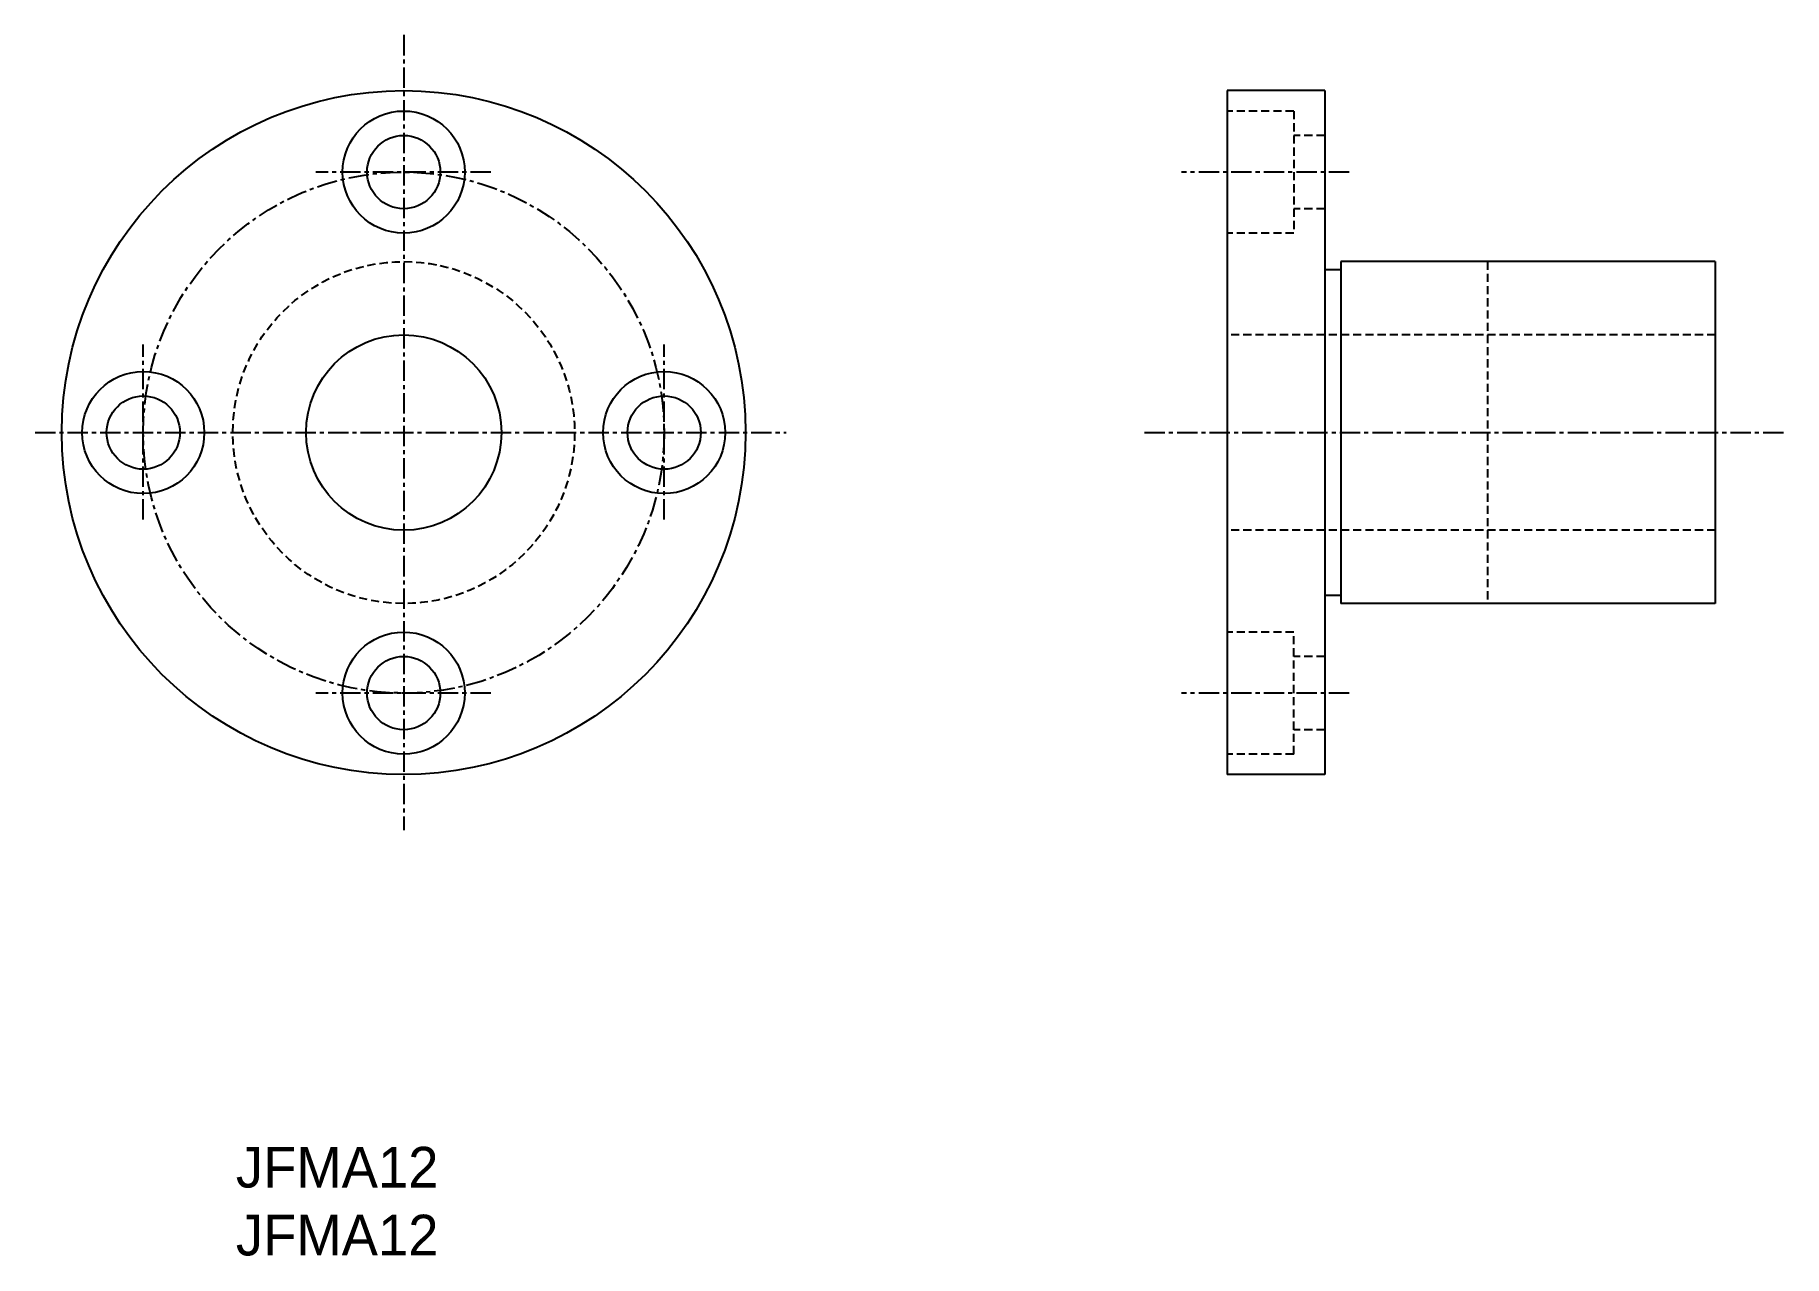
# Model space of a CAD drawing. Extents: x -2 to 105, y -3 to 72.
import ezdxf

# ---------------------------------------------------------------- set-up
doc = ezdxf.new("R2010")
doc.units = 0
doc.linetypes.add('CENTER', pattern=[2, 1.25, -0.25, 0.25, -0.25])
doc.linetypes.add('DASHED', pattern=[0.75, 0.5, -0.25])
doc.layers.get('0').update_dxf_attribs({"linetype": 'CONTINUOUS'})
doc.layers.add('CENTER', color=1, linetype='CENTER')

msp = doc.modelspace()

# ---------------------------------------------------------------- linework, layer by layer
at = {"color": 7, "linetype": 'CONTINUOUS'}
for p, q in [((70.89, 68.28), (70.89, 26.28)), ((76.89, 68.28), (70.89, 68.28)), ((76.89, 68.28), (76.89, 26.28)), ((77.89, 57.28), (76.89, 57.28)), ((100.89, 57.78), (77.89, 57.78)), ((77.89, 57.78), (77.89, 36.78)), ((100.89, 57.78), (100.89, 36.78)), ((77.89, 37.28), (76.89, 37.28)), ((100.89, 36.78), (77.89, 36.78)), ((76.89, 26.28), (70.89, 26.28))]:
    msp.add_line(p, q, dxfattribs=at)
at = {"color": 3, "linetype": 'DASHED'}
for p, q in [((74.99, 67.03), (70.89, 67.03)), ((74.99, 67.03), (74.99, 59.53)), ((76.89, 65.53), (74.99, 65.53)), ((76.89, 61.03), (74.99, 61.03)), ((74.99, 59.53), (70.89, 59.53)), ((86.89, 57.78), (86.89, 36.78)), ((100.89, 53.28), (70.89, 53.28)), ((100.89, 41.28), (70.89, 41.28)), ((74.99, 35.03), (70.89, 35.03)), ((74.99, 27.53), (74.99, 35.03)), ((76.89, 33.53), (74.99, 33.53)), ((76.89, 29.03), (74.99, 29.03)), ((74.99, 27.53), (70.89, 27.53))]:
    msp.add_line(p, q, dxfattribs=at)
at = {"color": 7, "linetype": 'CONTINUOUS'}
for centre, radius in [((20.31, 47.28), 21), ((20.31, 63.28), 3.75), ((20.31, 63.28), 2.25), ((20.31, 47.28), 6), ((4.31, 47.28), 3.75), ((36.31, 47.28), 3.75), ((4.31, 47.28), 2.25), ((36.31, 47.28), 2.25), ((20.31, 31.28), 3.75), ((20.31, 31.28), 2.25)]:
    msp.add_circle(centre, radius, dxfattribs=at)
at = {"color": 3, "linetype": 'DASHED'}
msp.add_circle((20.31, 47.28), 10.5, dxfattribs=at)
at = {"layer": 'CENTER', "color": 1, "linetype": 'CENTER'}
for p, q in [((20.31, 71.7), (20.31, 22.85)), ((25.66, 63.28), (14.91, 63.28)), ((78.4, 63.28), (68.09, 63.28)), ((4.31, 41.94), (4.31, 52.68)), ((36.31, 41.94), (36.31, 52.68)), ((-2.34, 47.28), (43.81, 47.28)), ((65.82, 47.28), (105.11, 47.28)), ((25.66, 31.28), (14.91, 31.28)), ((78.4, 31.28), (68.09, 31.28))]:
    msp.add_line(p, q, dxfattribs=at)
msp.add_circle((20.31, 47.28), 16, dxfattribs=at)

# ---------------------------------------------------------------- texts
at = {"color": 7, "linetype": 'CONTINUOUS'}
for p in [(10, 0.91), (10, -3.26)]:
    msp.add_text('JFMA12', height=2.5, dxfattribs=at).set_placement(p)

doc.saveas('drawing.dxf')
